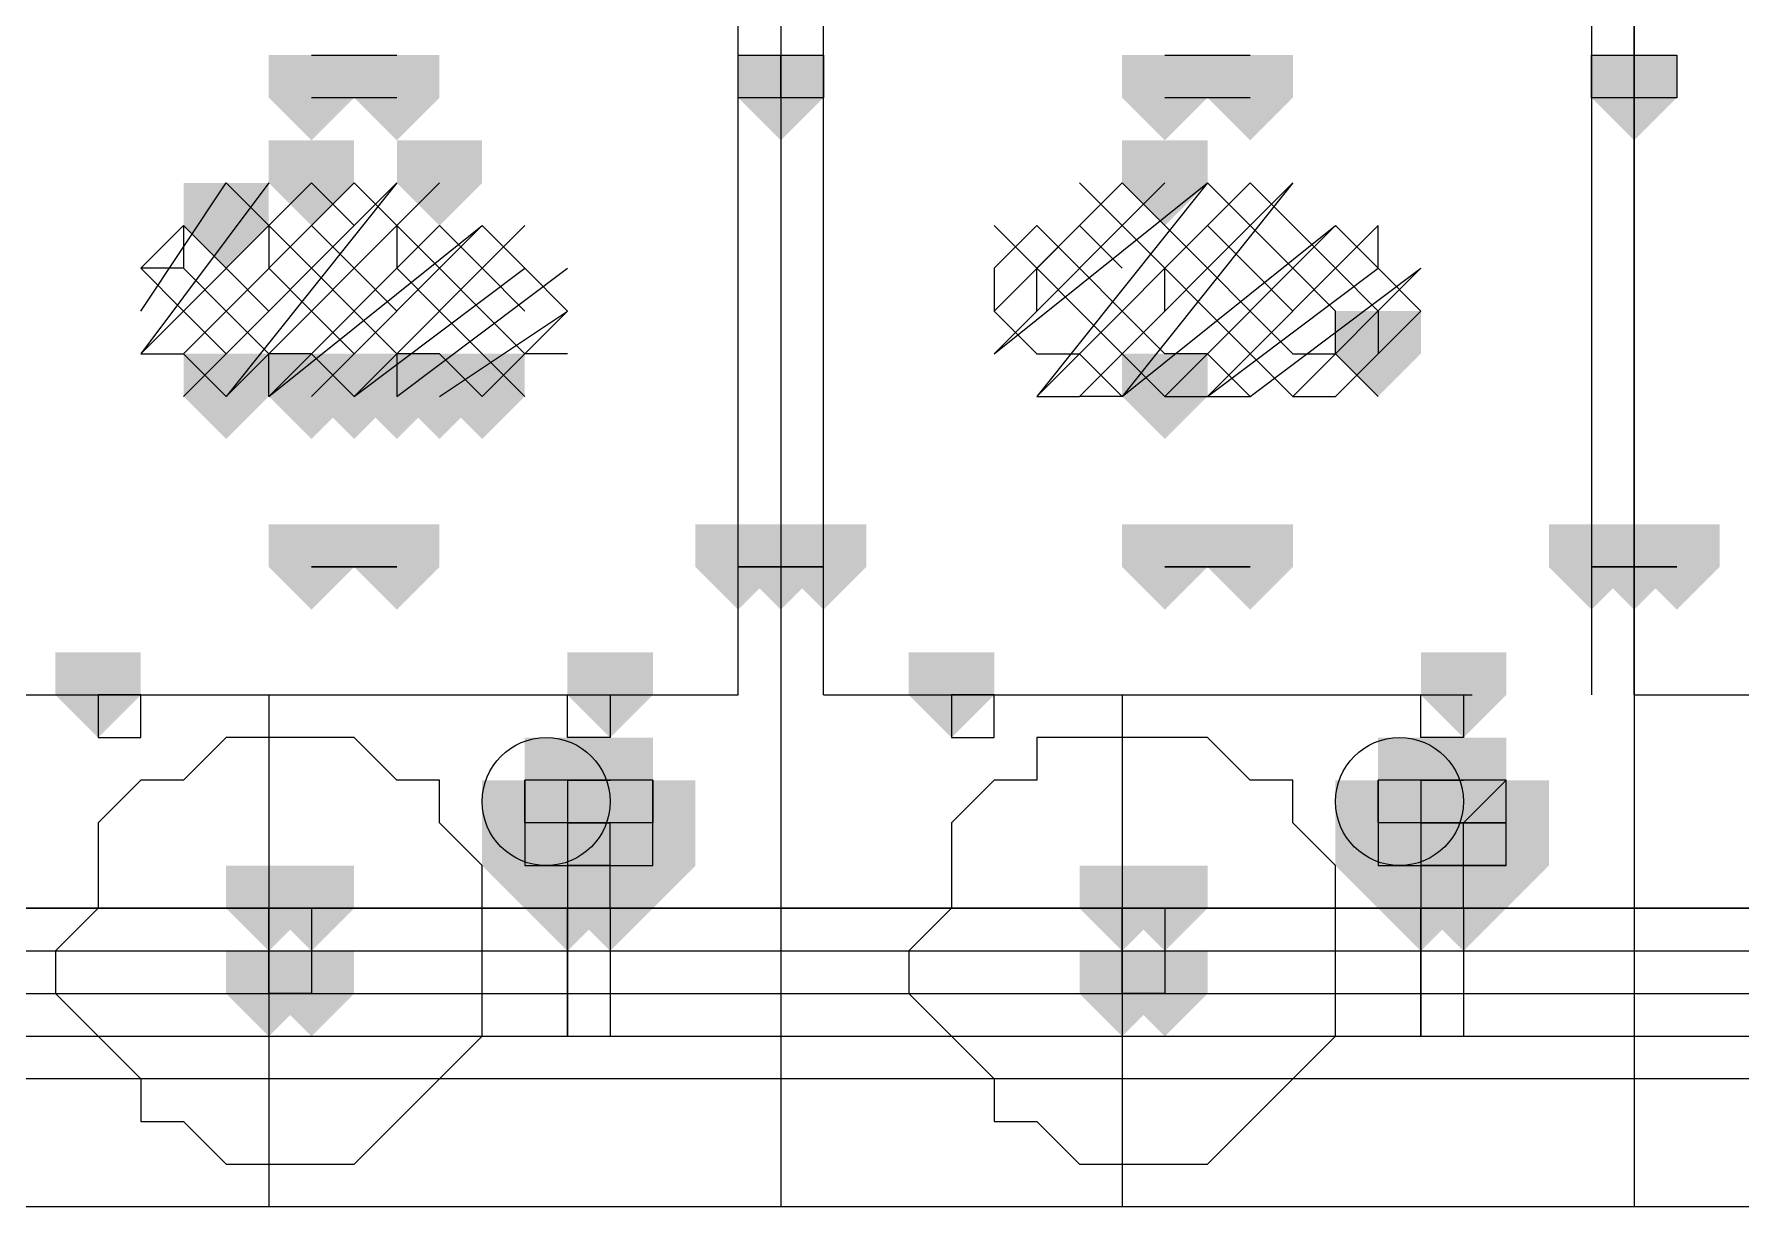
# Model space of a CAD drawing. Header units: millimetres. Extents: x 2315 to 4619, y 1334 to 1897.
# Drawn here: x 3946.064 to 3948.507, y 1525.449 to 1527.128 of the extents above; entities that cross this region are included whole.
import ezdxf

# ---------------------------------------------------------------- set-up
doc = ezdxf.new("R2010")
doc.units = ezdxf.units.MM
doc.linetypes.add('PDF_IMPORT', pattern=[1, 0.8, -0.2])
for name, color, linetype in [('PDF_3中心线层', 1, 'Continuous'), ('PDF_4虚线层', 2, 'Continuous'), ('PDF_5剖面线层', 2, 'Continuous'), ('PDF_剖面线层', 4, 'Continuous'), ('PDF_细实线层', 7, 'Continuous')]:
    doc.layers.add(name, color=color, linetype=linetype)

msp = doc.modelspace()

# ---------------------------------------------------------------- hatches: boundary and pattern name
at = {"layer": 'PDF_3中心线层', "transparency": 33554559}
for points in [[(3947.1328, 1527.0979), (3947.0717, 1527.0979), (3947.0717, 1527.0368), (3947.1328, 1526.9757), (3947.1939, 1527.0368), (3947.1939, 1527.0979)], [(3947.1328, 1527.0979), (3947.0717, 1527.0979), (3947.0717, 1527.0368), (3947.1328, 1526.9757), (3947.1939, 1527.0368), (3947.1939, 1527.0979)], [(3948.3544, 1527.0979), (3948.2933, 1527.0979), (3948.2933, 1527.0368), (3948.3544, 1526.9757), (3948.4155, 1527.0368), (3948.4155, 1527.0979)], [(3948.3544, 1527.0979), (3948.2933, 1527.0979), (3948.2933, 1527.0368), (3948.3544, 1526.9757), (3948.4155, 1527.0368), (3948.4155, 1527.0979)], [(3947.1328, 1526.426), (3947.0717, 1526.426), (3947.0717, 1526.3649), (3947.1328, 1526.3038), (3947.1939, 1526.3649), (3947.1939, 1526.426)], [(3947.1328, 1526.426), (3947.0717, 1526.426), (3947.0717, 1526.3649), (3947.1328, 1526.3038), (3947.1939, 1526.3649), (3947.1939, 1526.426)], [(3947.1328, 1526.426), (3947.0717, 1526.426), (3947.0717, 1526.3649), (3947.1328, 1526.3038), (3947.1939, 1526.3649), (3947.1939, 1526.426)], [(3947.1328, 1526.426), (3947.0717, 1526.426), (3947.0717, 1526.3649), (3947.1328, 1526.3038), (3947.1939, 1526.3649), (3947.1939, 1526.426)], [(3948.3544, 1526.426), (3948.2933, 1526.426), (3948.2933, 1526.3649), (3948.3544, 1526.3038), (3948.4155, 1526.3649), (3948.4155, 1526.426)], [(3948.3544, 1526.426), (3948.2933, 1526.426), (3948.2933, 1526.3649), (3948.3544, 1526.3038), (3948.4155, 1526.3649), (3948.4155, 1526.426)], [(3948.3544, 1526.426), (3948.2933, 1526.426), (3948.2933, 1526.3649), (3948.3544, 1526.3038), (3948.4155, 1526.3649), (3948.4155, 1526.426)], [(3948.3544, 1526.426), (3948.2933, 1526.426), (3948.2933, 1526.3649), (3948.3544, 1526.3038), (3948.4155, 1526.3649), (3948.4155, 1526.426)], [(3946.1555, 1526.2428), (3946.0944, 1526.2428), (3946.0944, 1526.1817), (3946.1555, 1526.1206), (3946.2166, 1526.1817), (3946.2166, 1526.2428)], [(3946.1555, 1526.2428), (3946.0944, 1526.2428), (3946.0944, 1526.1817), (3946.1555, 1526.1206), (3946.2166, 1526.1817), (3946.2166, 1526.2428)], [(3946.1555, 1526.2428), (3946.0944, 1526.2428), (3946.0944, 1526.1817), (3946.1555, 1526.1206), (3946.2166, 1526.1817), (3946.2166, 1526.2428)], [(3946.1555, 1526.2428), (3946.0944, 1526.2428), (3946.0944, 1526.1817), (3946.1555, 1526.1206), (3946.2166, 1526.1817), (3946.2166, 1526.2428)], [(3946.8885, 1526.2428), (3946.8274, 1526.2428), (3946.8274, 1526.1817), (3946.8885, 1526.1206), (3946.9496, 1526.1817), (3946.9496, 1526.2428)], [(3946.8885, 1526.2428), (3946.8274, 1526.2428), (3946.8274, 1526.1817), (3946.8885, 1526.1206), (3946.9496, 1526.1817), (3946.9496, 1526.2428)], [(3946.8885, 1526.2428), (3946.8274, 1526.2428), (3946.8274, 1526.1817), (3946.8885, 1526.1206), (3946.9496, 1526.1817), (3946.9496, 1526.2428)], [(3946.8885, 1526.2428), (3946.8274, 1526.2428), (3946.8274, 1526.1817), (3946.8885, 1526.1206), (3946.9496, 1526.1817), (3946.9496, 1526.2428)], [(3947.3771, 1526.2428), (3947.316, 1526.2428), (3947.316, 1526.1817), (3947.3771, 1526.1206), (3947.4382, 1526.1817), (3947.4382, 1526.2428)], [(3947.3771, 1526.2428), (3947.316, 1526.2428), (3947.316, 1526.1817), (3947.3771, 1526.1206), (3947.4382, 1526.1817), (3947.4382, 1526.2428)], [(3947.3771, 1526.2428), (3947.316, 1526.2428), (3947.316, 1526.1817), (3947.3771, 1526.1206), (3947.4382, 1526.1817), (3947.4382, 1526.2428)], [(3947.3771, 1526.2428), (3947.316, 1526.2428), (3947.316, 1526.1817), (3947.3771, 1526.1206), (3947.4382, 1526.1817), (3947.4382, 1526.2428)], [(3948.1101, 1526.2428), (3948.049, 1526.2428), (3948.049, 1526.1817), (3948.1101, 1526.1206), (3948.1712, 1526.1817), (3948.1712, 1526.2428)], [(3948.1101, 1526.2428), (3948.049, 1526.2428), (3948.049, 1526.1817), (3948.1101, 1526.1206), (3948.1712, 1526.1817), (3948.1712, 1526.2428)], [(3948.1101, 1526.2428), (3948.049, 1526.2428), (3948.049, 1526.1817), (3948.1101, 1526.1206), (3948.1712, 1526.1817), (3948.1712, 1526.2428)], [(3948.1101, 1526.2428), (3948.049, 1526.2428), (3948.049, 1526.1817), (3948.1101, 1526.1206), (3948.1712, 1526.1817), (3948.1712, 1526.2428)]]:
    msp.add_hatch(color=256, dxfattribs=at).paths.add_polyline_path(points)
at = {"layer": 'PDF_4虚线层', "transparency": 33554559}
for points in [[(3946.8274, 1526.0595), (3946.7663, 1526.0595), (3946.7663, 1525.9984), (3946.8274, 1525.9374), (3946.8885, 1525.9984), (3946.8885, 1526.0595)], [(3948.049, 1526.0595), (3947.9879, 1526.0595), (3947.9879, 1525.9984), (3948.049, 1525.9374), (3948.1101, 1525.9984), (3948.1101, 1526.0595)]]:
    msp.add_hatch(color=256, dxfattribs=at).paths.add_polyline_path(points)
at = {"layer": 'PDF_5剖面线层', "transparency": 33554559}
for points in [[(3946.4609, 1526.9757), (3946.3998, 1526.9757), (3946.3998, 1526.9147), (3946.4609, 1526.8536), (3946.522, 1526.9147), (3946.522, 1526.9757)], [(3946.6441, 1526.9757), (3946.5831, 1526.9757), (3946.5831, 1526.9147), (3946.6441, 1526.8536), (3946.7052, 1526.9147), (3946.7052, 1526.9757)], [(3947.6825, 1526.9757), (3947.6214, 1526.9757), (3947.6214, 1526.9147), (3947.6825, 1526.8536), (3947.7436, 1526.9147), (3947.7436, 1526.9757)], [(3946.3387, 1526.9147), (3946.2777, 1526.9147), (3946.2777, 1526.8536), (3946.3387, 1526.7925), (3946.3998, 1526.8536), (3946.3998, 1526.9147)], [(3947.9879, 1526.7314), (3947.9268, 1526.7314), (3947.9268, 1526.6703), (3947.9879, 1526.6092), (3948.049, 1526.6703), (3948.049, 1526.7314)], [(3946.3387, 1526.6703), (3946.2777, 1526.6703), (3946.2777, 1526.6092), (3946.3387, 1526.5482), (3946.3998, 1526.6092), (3946.3998, 1526.6703)], [(3946.4609, 1526.6703), (3946.3998, 1526.6703), (3946.3998, 1526.6092), (3946.4609, 1526.5482), (3946.522, 1526.6092), (3946.522, 1526.6703)], [(3946.522, 1526.6703), (3946.4609, 1526.6703), (3946.4609, 1526.6092), (3946.522, 1526.5482), (3946.5831, 1526.6092), (3946.5831, 1526.6703)], [(3946.5831, 1526.6703), (3946.522, 1526.6703), (3946.522, 1526.6092), (3946.5831, 1526.5482), (3946.6441, 1526.6092), (3946.6441, 1526.6703)], [(3946.6441, 1526.6703), (3946.5831, 1526.6703), (3946.5831, 1526.6092), (3946.6441, 1526.5482), (3946.7052, 1526.6092), (3946.7052, 1526.6703)], [(3946.7052, 1526.6703), (3946.6441, 1526.6703), (3946.6441, 1526.6092), (3946.7052, 1526.5482), (3946.7663, 1526.6092), (3946.7663, 1526.6703)], [(3947.6825, 1526.6703), (3947.6214, 1526.6703), (3947.6214, 1526.6092), (3947.6825, 1526.5482), (3947.7436, 1526.6092), (3947.7436, 1526.6703)]]:
    msp.add_hatch(color=256, dxfattribs=at).paths.add_polyline_path(points)
at = {"layer": 'PDF_细实线层', "transparency": 33554559}
for points in [[(3946.4609, 1527.0979), (3946.3998, 1527.0979), (3946.3998, 1527.0368), (3946.4609, 1526.9757), (3946.522, 1527.0368), (3946.522, 1527.0979)], [(3946.5831, 1527.0979), (3946.522, 1527.0979), (3946.522, 1527.0368), (3946.5831, 1526.9757), (3946.6441, 1527.0368), (3946.6441, 1527.0979)], [(3947.1328, 1527.0979), (3947.0717, 1527.0979), (3947.0717, 1527.0368), (3947.1328, 1526.9757), (3947.1939, 1527.0368), (3947.1939, 1527.0979)], [(3947.6825, 1527.0979), (3947.6214, 1527.0979), (3947.6214, 1527.0368), (3947.6825, 1526.9757), (3947.7436, 1527.0368), (3947.7436, 1527.0979)], [(3947.8047, 1527.0979), (3947.7436, 1527.0979), (3947.7436, 1527.0368), (3947.8047, 1526.9757), (3947.8658, 1527.0368), (3947.8658, 1527.0979)], [(3948.3544, 1527.0979), (3948.2933, 1527.0979), (3948.2933, 1527.0368), (3948.3544, 1526.9757), (3948.4155, 1527.0368), (3948.4155, 1527.0979)], [(3946.4609, 1526.426), (3946.3998, 1526.426), (3946.3998, 1526.3649), (3946.4609, 1526.3038), (3946.522, 1526.3649), (3946.522, 1526.426)], [(3946.5831, 1526.426), (3946.522, 1526.426), (3946.522, 1526.3649), (3946.5831, 1526.3038), (3946.6441, 1526.3649), (3946.6441, 1526.426)], [(3947.0717, 1526.426), (3947.0106, 1526.426), (3947.0106, 1526.3649), (3947.0717, 1526.3038), (3947.1328, 1526.3649), (3947.1328, 1526.426)], [(3947.0717, 1526.426), (3947.0106, 1526.426), (3947.0106, 1526.3649), (3947.0717, 1526.3038), (3947.1328, 1526.3649), (3947.1328, 1526.426)], [(3947.1328, 1526.426), (3947.0717, 1526.426), (3947.0717, 1526.3649), (3947.1328, 1526.3038), (3947.1939, 1526.3649), (3947.1939, 1526.426)], [(3947.1939, 1526.426), (3947.1328, 1526.426), (3947.1328, 1526.3649), (3947.1939, 1526.3038), (3947.255, 1526.3649), (3947.255, 1526.426)], [(3947.1939, 1526.426), (3947.1328, 1526.426), (3947.1328, 1526.3649), (3947.1939, 1526.3038), (3947.255, 1526.3649), (3947.255, 1526.426)], [(3947.6825, 1526.426), (3947.6214, 1526.426), (3947.6214, 1526.3649), (3947.6825, 1526.3038), (3947.7436, 1526.3649), (3947.7436, 1526.426)], [(3947.8047, 1526.426), (3947.7436, 1526.426), (3947.7436, 1526.3649), (3947.8047, 1526.3038), (3947.8658, 1526.3649), (3947.8658, 1526.426)], [(3948.2933, 1526.426), (3948.2323, 1526.426), (3948.2323, 1526.3649), (3948.2933, 1526.3038), (3948.3544, 1526.3649), (3948.3544, 1526.426)], [(3948.2933, 1526.426), (3948.2323, 1526.426), (3948.2323, 1526.3649), (3948.2933, 1526.3038), (3948.3544, 1526.3649), (3948.3544, 1526.426)], [(3948.3544, 1526.426), (3948.2933, 1526.426), (3948.2933, 1526.3649), (3948.3544, 1526.3038), (3948.4155, 1526.3649), (3948.4155, 1526.426)], [(3948.4155, 1526.426), (3948.3544, 1526.426), (3948.3544, 1526.3649), (3948.4155, 1526.3038), (3948.4766, 1526.3649), (3948.4766, 1526.426)], [(3948.4155, 1526.426), (3948.3544, 1526.426), (3948.3544, 1526.3649), (3948.4155, 1526.3038), (3948.4766, 1526.3649), (3948.4766, 1526.426)], [(3946.1555, 1526.2428), (3946.0944, 1526.2428), (3946.0944, 1526.1817), (3946.1555, 1526.1206), (3946.2166, 1526.1817), (3946.2166, 1526.2428)], [(3946.8885, 1526.2428), (3946.8274, 1526.2428), (3946.8274, 1526.1817), (3946.8885, 1526.1206), (3946.9496, 1526.1817), (3946.9496, 1526.2428)], [(3947.3771, 1526.2428), (3947.316, 1526.2428), (3947.316, 1526.1817), (3947.3771, 1526.1206), (3947.4382, 1526.1817), (3947.4382, 1526.2428)], [(3948.1101, 1526.2428), (3948.049, 1526.2428), (3948.049, 1526.1817), (3948.1101, 1526.1206), (3948.1712, 1526.1817), (3948.1712, 1526.2428)], [(3946.8274, 1526.1206), (3946.7663, 1526.1206), (3946.7663, 1526.0595), (3946.8274, 1525.9984), (3946.8885, 1526.0595), (3946.8885, 1526.1206)], [(3946.8274, 1526.1206), (3946.7663, 1526.1206), (3946.7663, 1526.0595), (3946.8274, 1525.9984), (3946.8885, 1526.0595), (3946.8885, 1526.1206)], [(3946.8274, 1526.1206), (3946.7663, 1526.1206), (3946.7663, 1526.0595), (3946.8274, 1525.9984), (3946.8885, 1526.0595), (3946.8885, 1526.1206)], [(3946.8274, 1526.1206), (3946.7663, 1526.1206), (3946.7663, 1526.0595), (3946.8274, 1525.9984), (3946.8885, 1526.0595), (3946.8885, 1526.1206)], [(3946.8885, 1526.1206), (3946.8274, 1526.1206), (3946.8274, 1526.0595), (3946.8885, 1525.9984), (3946.9496, 1526.0595), (3946.9496, 1526.1206)], [(3948.049, 1526.1206), (3947.9879, 1526.1206), (3947.9879, 1526.0595), (3948.049, 1525.9984), (3948.1101, 1526.0595), (3948.1101, 1526.1206)], [(3948.049, 1526.1206), (3947.9879, 1526.1206), (3947.9879, 1526.0595), (3948.049, 1525.9984), (3948.1101, 1526.0595), (3948.1101, 1526.1206)], [(3948.049, 1526.1206), (3947.9879, 1526.1206), (3947.9879, 1526.0595), (3948.049, 1525.9984), (3948.1101, 1526.0595), (3948.1101, 1526.1206)], [(3948.049, 1526.1206), (3947.9879, 1526.1206), (3947.9879, 1526.0595), (3948.049, 1525.9984), (3948.1101, 1526.0595), (3948.1101, 1526.1206)], [(3948.1101, 1526.1206), (3948.049, 1526.1206), (3948.049, 1526.0595), (3948.1101, 1525.9984), (3948.1712, 1526.0595), (3948.1712, 1526.1206)], [(3946.7663, 1526.0595), (3946.7052, 1526.0595), (3946.7052, 1525.9984), (3946.7663, 1525.9374), (3946.8274, 1525.9984), (3946.8274, 1526.0595)], [(3946.7663, 1526.0595), (3946.7052, 1526.0595), (3946.7052, 1525.9984), (3946.7663, 1525.9374), (3946.8274, 1525.9984), (3946.8274, 1526.0595)], [(3946.7663, 1526.0595), (3946.7052, 1526.0595), (3946.7052, 1525.9984), (3946.7663, 1525.9374), (3946.8274, 1525.9984), (3946.8274, 1526.0595)], [(3946.7663, 1526.0595), (3946.7052, 1526.0595), (3946.7052, 1525.9984), (3946.7663, 1525.9374), (3946.8274, 1525.9984), (3946.8274, 1526.0595)], [(3946.7663, 1526.0595), (3946.7052, 1526.0595), (3946.7052, 1525.9984), (3946.7663, 1525.9374), (3946.8274, 1525.9984), (3946.8274, 1526.0595)], [(3946.8274, 1526.0595), (3946.7663, 1526.0595), (3946.7663, 1525.9984), (3946.8274, 1525.9374), (3946.8885, 1525.9984), (3946.8885, 1526.0595)], [(3946.8274, 1526.0595), (3946.7663, 1526.0595), (3946.7663, 1525.9984), (3946.8274, 1525.9374), (3946.8885, 1525.9984), (3946.8885, 1526.0595)], [(3946.8274, 1526.0595), (3946.7663, 1526.0595), (3946.7663, 1525.9984), (3946.8274, 1525.9374), (3946.8885, 1525.9984), (3946.8885, 1526.0595)], [(3946.8274, 1526.0595), (3946.7663, 1526.0595), (3946.7663, 1525.9984), (3946.8274, 1525.9374), (3946.8885, 1525.9984), (3946.8885, 1526.0595)], [(3946.8885, 1526.0595), (3946.8274, 1526.0595), (3946.8274, 1525.9984), (3946.8885, 1525.9374), (3946.9496, 1525.9984), (3946.9496, 1526.0595)], [(3946.9496, 1526.0595), (3946.8885, 1526.0595), (3946.8885, 1525.9984), (3946.9496, 1525.9374), (3947.0106, 1525.9984), (3947.0106, 1526.0595)], [(3946.9496, 1526.0595), (3946.8885, 1526.0595), (3946.8885, 1525.9984), (3946.9496, 1525.9374), (3947.0106, 1525.9984), (3947.0106, 1526.0595)], [(3946.9496, 1526.0595), (3946.8885, 1526.0595), (3946.8885, 1525.9984), (3946.9496, 1525.9374), (3947.0106, 1525.9984), (3947.0106, 1526.0595)], [(3946.9496, 1526.0595), (3946.8885, 1526.0595), (3946.8885, 1525.9984), (3946.9496, 1525.9374), (3947.0106, 1525.9984), (3947.0106, 1526.0595)], [(3946.9496, 1526.0595), (3946.8885, 1526.0595), (3946.8885, 1525.9984), (3946.9496, 1525.9374), (3947.0106, 1525.9984), (3947.0106, 1526.0595)], [(3947.9879, 1526.0595), (3947.9268, 1526.0595), (3947.9268, 1525.9984), (3947.9879, 1525.9374), (3948.049, 1525.9984), (3948.049, 1526.0595)], [(3947.9879, 1526.0595), (3947.9268, 1526.0595), (3947.9268, 1525.9984), (3947.9879, 1525.9374), (3948.049, 1525.9984), (3948.049, 1526.0595)], [(3947.9879, 1526.0595), (3947.9268, 1526.0595), (3947.9268, 1525.9984), (3947.9879, 1525.9374), (3948.049, 1525.9984), (3948.049, 1526.0595)], [(3947.9879, 1526.0595), (3947.9268, 1526.0595), (3947.9268, 1525.9984), (3947.9879, 1525.9374), (3948.049, 1525.9984), (3948.049, 1526.0595)], [(3947.9879, 1526.0595), (3947.9268, 1526.0595), (3947.9268, 1525.9984), (3947.9879, 1525.9374), (3948.049, 1525.9984), (3948.049, 1526.0595)], [(3948.049, 1526.0595), (3947.9879, 1526.0595), (3947.9879, 1525.9984), (3948.049, 1525.9374), (3948.1101, 1525.9984), (3948.1101, 1526.0595)], [(3948.049, 1526.0595), (3947.9879, 1526.0595), (3947.9879, 1525.9984), (3948.049, 1525.9374), (3948.1101, 1525.9984), (3948.1101, 1526.0595)], [(3948.049, 1526.0595), (3947.9879, 1526.0595), (3947.9879, 1525.9984), (3948.049, 1525.9374), (3948.1101, 1525.9984), (3948.1101, 1526.0595)], [(3948.049, 1526.0595), (3947.9879, 1526.0595), (3947.9879, 1525.9984), (3948.049, 1525.9374), (3948.1101, 1525.9984), (3948.1101, 1526.0595)], [(3948.1101, 1526.0595), (3948.049, 1526.0595), (3948.049, 1525.9984), (3948.1101, 1525.9374), (3948.1712, 1525.9984), (3948.1712, 1526.0595)], [(3948.1101, 1526.0595), (3948.049, 1526.0595), (3948.049, 1525.9984), (3948.1101, 1525.9374), (3948.1712, 1525.9984), (3948.1712, 1526.0595)], [(3948.1712, 1526.0595), (3948.1101, 1526.0595), (3948.1101, 1525.9984), (3948.1712, 1525.9374), (3948.2323, 1525.9984), (3948.2323, 1526.0595)], [(3948.1712, 1526.0595), (3948.1101, 1526.0595), (3948.1101, 1525.9984), (3948.1712, 1525.9374), (3948.2323, 1525.9984), (3948.2323, 1526.0595)], [(3948.1712, 1526.0595), (3948.1101, 1526.0595), (3948.1101, 1525.9984), (3948.1712, 1525.9374), (3948.2323, 1525.9984), (3948.2323, 1526.0595)], [(3946.7663, 1525.9984), (3946.7052, 1525.9984), (3946.7052, 1525.9374), (3946.7663, 1525.8763), (3946.8274, 1525.9374), (3946.8274, 1525.9984)], [(3946.7663, 1525.9984), (3946.7052, 1525.9984), (3946.7052, 1525.9374), (3946.7663, 1525.8763), (3946.8274, 1525.9374), (3946.8274, 1525.9984)], [(3946.7663, 1525.9984), (3946.7052, 1525.9984), (3946.7052, 1525.9374), (3946.7663, 1525.8763), (3946.8274, 1525.9374), (3946.8274, 1525.9984)], [(3946.7663, 1525.9984), (3946.7052, 1525.9984), (3946.7052, 1525.9374), (3946.7663, 1525.8763), (3946.8274, 1525.9374), (3946.8274, 1525.9984)], [(3946.7663, 1525.9984), (3946.7052, 1525.9984), (3946.7052, 1525.9374), (3946.7663, 1525.8763), (3946.8274, 1525.9374), (3946.8274, 1525.9984)], [(3946.7663, 1525.9984), (3946.7052, 1525.9984), (3946.7052, 1525.9374), (3946.7663, 1525.8763), (3946.8274, 1525.9374), (3946.8274, 1525.9984)], [(3946.7663, 1525.9984), (3946.7052, 1525.9984), (3946.7052, 1525.9374), (3946.7663, 1525.8763), (3946.8274, 1525.9374), (3946.8274, 1525.9984)], [(3946.8274, 1525.9984), (3946.7663, 1525.9984), (3946.7663, 1525.9374), (3946.8274, 1525.8763), (3946.8885, 1525.9374), (3946.8885, 1525.9984)], [(3946.8274, 1525.9984), (3946.7663, 1525.9984), (3946.7663, 1525.9374), (3946.8274, 1525.8763), (3946.8885, 1525.9374), (3946.8885, 1525.9984)], [(3946.8274, 1525.9984), (3946.7663, 1525.9984), (3946.7663, 1525.9374), (3946.8274, 1525.8763), (3946.8885, 1525.9374), (3946.8885, 1525.9984)], [(3946.8885, 1525.9984), (3946.8274, 1525.9984), (3946.8274, 1525.9374), (3946.8885, 1525.8763), (3946.9496, 1525.9374), (3946.9496, 1525.9984)], [(3946.9496, 1525.9984), (3946.8885, 1525.9984), (3946.8885, 1525.9374), (3946.9496, 1525.8763), (3947.0106, 1525.9374), (3947.0106, 1525.9984)], [(3946.9496, 1525.9984), (3946.8885, 1525.9984), (3946.8885, 1525.9374), (3946.9496, 1525.8763), (3947.0106, 1525.9374), (3947.0106, 1525.9984)], [(3946.9496, 1525.9984), (3946.8885, 1525.9984), (3946.8885, 1525.9374), (3946.9496, 1525.8763), (3947.0106, 1525.9374), (3947.0106, 1525.9984)], [(3946.9496, 1525.9984), (3946.8885, 1525.9984), (3946.8885, 1525.9374), (3946.9496, 1525.8763), (3947.0106, 1525.9374), (3947.0106, 1525.9984)], [(3946.9496, 1525.9984), (3946.8885, 1525.9984), (3946.8885, 1525.9374), (3946.9496, 1525.8763), (3947.0106, 1525.9374), (3947.0106, 1525.9984)], [(3946.9496, 1525.9984), (3946.8885, 1525.9984), (3946.8885, 1525.9374), (3946.9496, 1525.8763), (3947.0106, 1525.9374), (3947.0106, 1525.9984)], [(3946.9496, 1525.9984), (3946.8885, 1525.9984), (3946.8885, 1525.9374), (3946.9496, 1525.8763), (3947.0106, 1525.9374), (3947.0106, 1525.9984)], [(3947.9879, 1525.9984), (3947.9268, 1525.9984), (3947.9268, 1525.9374), (3947.9879, 1525.8763), (3948.049, 1525.9374), (3948.049, 1525.9984)], [(3947.9879, 1525.9984), (3947.9268, 1525.9984), (3947.9268, 1525.9374), (3947.9879, 1525.8763), (3948.049, 1525.9374), (3948.049, 1525.9984)], [(3947.9879, 1525.9984), (3947.9268, 1525.9984), (3947.9268, 1525.9374), (3947.9879, 1525.8763), (3948.049, 1525.9374), (3948.049, 1525.9984)], [(3947.9879, 1525.9984), (3947.9268, 1525.9984), (3947.9268, 1525.9374), (3947.9879, 1525.8763), (3948.049, 1525.9374), (3948.049, 1525.9984)], [(3947.9879, 1525.9984), (3947.9268, 1525.9984), (3947.9268, 1525.9374), (3947.9879, 1525.8763), (3948.049, 1525.9374), (3948.049, 1525.9984)], [(3947.9879, 1525.9984), (3947.9268, 1525.9984), (3947.9268, 1525.9374), (3947.9879, 1525.8763), (3948.049, 1525.9374), (3948.049, 1525.9984)], [(3947.9879, 1525.9984), (3947.9268, 1525.9984), (3947.9268, 1525.9374), (3947.9879, 1525.8763), (3948.049, 1525.9374), (3948.049, 1525.9984)], [(3948.049, 1525.9984), (3947.9879, 1525.9984), (3947.9879, 1525.9374), (3948.049, 1525.8763), (3948.1101, 1525.9374), (3948.1101, 1525.9984)], [(3948.049, 1525.9984), (3947.9879, 1525.9984), (3947.9879, 1525.9374), (3948.049, 1525.8763), (3948.1101, 1525.9374), (3948.1101, 1525.9984)], [(3948.049, 1525.9984), (3947.9879, 1525.9984), (3947.9879, 1525.9374), (3948.049, 1525.8763), (3948.1101, 1525.9374), (3948.1101, 1525.9984)], [(3948.1101, 1525.9984), (3948.049, 1525.9984), (3948.049, 1525.9374), (3948.1101, 1525.8763), (3948.1712, 1525.9374), (3948.1712, 1525.9984)], [(3948.1101, 1525.9984), (3948.049, 1525.9984), (3948.049, 1525.9374), (3948.1101, 1525.8763), (3948.1712, 1525.9374), (3948.1712, 1525.9984)], [(3948.1712, 1525.9984), (3948.1101, 1525.9984), (3948.1101, 1525.9374), (3948.1712, 1525.8763), (3948.2323, 1525.9374), (3948.2323, 1525.9984)], [(3948.1712, 1525.9984), (3948.1101, 1525.9984), (3948.1101, 1525.9374), (3948.1712, 1525.8763), (3948.2323, 1525.9374), (3948.2323, 1525.9984)], [(3948.1712, 1525.9984), (3948.1101, 1525.9984), (3948.1101, 1525.9374), (3948.1712, 1525.8763), (3948.2323, 1525.9374), (3948.2323, 1525.9984)], [(3948.1712, 1525.9984), (3948.1101, 1525.9984), (3948.1101, 1525.9374), (3948.1712, 1525.8763), (3948.2323, 1525.9374), (3948.2323, 1525.9984)], [(3946.3998, 1525.9374), (3946.3387, 1525.9374), (3946.3387, 1525.8763), (3946.3998, 1525.8152), (3946.4609, 1525.8763), (3946.4609, 1525.9374)], [(3946.4609, 1525.9374), (3946.3998, 1525.9374), (3946.3998, 1525.8763), (3946.4609, 1525.8152), (3946.522, 1525.8763), (3946.522, 1525.9374)], [(3946.8274, 1525.9374), (3946.7663, 1525.9374), (3946.7663, 1525.8763), (3946.8274, 1525.8152), (3946.8885, 1525.8763), (3946.8885, 1525.9374)], [(3946.8274, 1525.9374), (3946.7663, 1525.9374), (3946.7663, 1525.8763), (3946.8274, 1525.8152), (3946.8885, 1525.8763), (3946.8885, 1525.9374)], [(3946.8274, 1525.9374), (3946.7663, 1525.9374), (3946.7663, 1525.8763), (3946.8274, 1525.8152), (3946.8885, 1525.8763), (3946.8885, 1525.9374)], [(3946.8885, 1525.9374), (3946.8274, 1525.9374), (3946.8274, 1525.8763), (3946.8885, 1525.8152), (3946.9496, 1525.8763), (3946.9496, 1525.9374)], [(3947.6214, 1525.9374), (3947.5604, 1525.9374), (3947.5604, 1525.8763), (3947.6214, 1525.8152), (3947.6825, 1525.8763), (3947.6825, 1525.9374)], [(3947.6825, 1525.9374), (3947.6214, 1525.9374), (3947.6214, 1525.8763), (3947.6825, 1525.8152), (3947.7436, 1525.8763), (3947.7436, 1525.9374)], [(3948.049, 1525.9374), (3947.9879, 1525.9374), (3947.9879, 1525.8763), (3948.049, 1525.8152), (3948.1101, 1525.8763), (3948.1101, 1525.9374)], [(3948.049, 1525.9374), (3947.9879, 1525.9374), (3947.9879, 1525.8763), (3948.049, 1525.8152), (3948.1101, 1525.8763), (3948.1101, 1525.9374)], [(3948.049, 1525.9374), (3947.9879, 1525.9374), (3947.9879, 1525.8763), (3948.049, 1525.8152), (3948.1101, 1525.8763), (3948.1101, 1525.9374)], [(3948.1101, 1525.9374), (3948.049, 1525.9374), (3948.049, 1525.8763), (3948.1101, 1525.8152), (3948.1712, 1525.8763), (3948.1712, 1525.9374)], [(3946.3998, 1525.8152), (3946.3387, 1525.8152), (3946.3387, 1525.7541), (3946.3998, 1525.693), (3946.4609, 1525.7541), (3946.4609, 1525.8152)], [(3946.4609, 1525.8152), (3946.3998, 1525.8152), (3946.3998, 1525.7541), (3946.4609, 1525.693), (3946.522, 1525.7541), (3946.522, 1525.8152)], [(3947.6214, 1525.8152), (3947.5604, 1525.8152), (3947.5604, 1525.7541), (3947.6214, 1525.693), (3947.6825, 1525.7541), (3947.6825, 1525.8152)], [(3947.6825, 1525.8152), (3947.6214, 1525.8152), (3947.6214, 1525.7541), (3947.6825, 1525.693), (3947.7436, 1525.7541), (3947.7436, 1525.8152)]]:
    msp.add_hatch(color=256, dxfattribs=at).paths.add_polyline_path(points)

# ---------------------------------------------------------------- linework, layer by layer
at = {"layer": 'PDF_3中心线层', "lineweight": 18}
for points in [[(3947.1328, 1527.0979), (3947.1328, 1527.0368)], [(3948.3544, 1527.0979), (3948.3544, 1527.0368)], [(3946.8274, 1526.0595), (3946.7663, 1526.0595), (3946.7663, 1525.9984), (3946.7663, 1525.9374), (3946.8274, 1525.9374), (3946.8274, 1525.8763), (3946.8885, 1525.8763), (3946.8885, 1525.9374), (3946.9496, 1525.9374), (3946.9496, 1525.9984), (3946.9496, 1526.0595), (3946.8885, 1526.0595)], [(3948.049, 1526.0595), (3947.9879, 1526.0595), (3947.9879, 1525.9984), (3947.9879, 1525.9374), (3948.049, 1525.9374), (3948.049, 1525.8763), (3948.1101, 1525.8763), (3948.1101, 1525.9374), (3948.1712, 1525.9374), (3948.1712, 1525.9984), (3948.1712, 1526.0595), (3948.1101, 1526.0595)], [(3946.3998, 1525.8763), (3946.4609, 1525.8763), (3946.4609, 1525.7541), (3946.3998, 1525.7541)], [(3947.6214, 1525.8763), (3947.6825, 1525.8763), (3947.6825, 1525.7541), (3947.6214, 1525.7541)]]:
    msp.add_lwpolyline(points, close=True, dxfattribs=at)
for points in [[(3946.3998, 1526.1817), (3946.3998, 1525.4487)], [(3947.6214, 1526.1817), (3947.6214, 1525.4487)], [(3946.8274, 1526.0595), (3946.8274, 1525.693)], [(3948.049, 1526.0595), (3948.049, 1525.693)], [(3946.9496, 1525.9984), (3946.7663, 1525.9984)], [(3948.1712, 1525.9984), (3947.9879, 1525.9984)], [(3946.8885, 1525.9374), (3946.8274, 1525.9374)], [(3948.1101, 1525.9374), (3948.049, 1525.9374)], [(3942.9182, 1525.693), (3950.9809, 1525.693), (3951.042, 1525.693), (3951.1031, 1525.693), (3951.1031, 1525.7541), (3951.1031, 1525.8152)], [(3946.0944, 1525.8152), (3946.7663, 1525.8152)], [(3947.316, 1525.8152), (3947.9879, 1525.8152)]]:
    msp.add_lwpolyline(points, dxfattribs=at)
at = {"layer": 'PDF_4虚线层', "lineweight": 18}
for points in [[(3947.1328, 1528.4417), (3947.1328, 1525.4487)], [(3948.3544, 1528.4417), (3948.3544, 1525.4487)], [(3942.1852, 1525.8763), (3950.8587, 1525.8763)], [(3942.1852, 1525.8152), (3950.8587, 1525.8152)]]:
    msp.add_lwpolyline(points, dxfattribs=at)
for points in [[(3946.3998, 1526.1206), (3946.3387, 1526.1206), (3946.2777, 1526.0595), (3946.2166, 1526.0595), (3946.1555, 1525.9984), (3946.1555, 1525.9374), (3946.1555, 1525.8763), (3946.0944, 1525.8152), (3946.0944, 1525.7541), (3946.1555, 1525.693), (3946.2166, 1525.6319), (3946.2166, 1525.5709), (3946.2777, 1525.5709), (3946.3387, 1525.5098), (3946.3998, 1525.5098), (3946.4609, 1525.5098), (3946.522, 1525.5098), (3946.5831, 1525.5709), (3946.6441, 1525.6319), (3946.7052, 1525.693), (3946.7052, 1525.7541), (3946.7052, 1525.8152), (3946.7052, 1525.8763), (3946.7052, 1525.9374), (3946.6441, 1525.9984), (3946.6441, 1526.0595), (3946.5831, 1526.0595), (3946.522, 1526.1206), (3946.4609, 1526.1206)], [(3947.6214, 1526.1206), (3947.5604, 1526.1206), (3947.4993, 1526.1206), (3947.4993, 1526.0595), (3947.4382, 1526.0595), (3947.3771, 1525.9984), (3947.3771, 1525.9374), (3947.3771, 1525.8763), (3947.316, 1525.8152), (3947.316, 1525.7541), (3947.3771, 1525.693), (3947.4382, 1525.6319), (3947.4382, 1525.5709), (3947.4993, 1525.5709), (3947.5604, 1525.5098), (3947.6214, 1525.5098), (3947.6825, 1525.5098), (3947.7436, 1525.5098), (3947.8047, 1525.5709), (3947.8658, 1525.6319), (3947.9268, 1525.693), (3947.9268, 1525.7541), (3947.9268, 1525.8152), (3947.9268, 1525.8763), (3947.9268, 1525.9374), (3947.8658, 1525.9984), (3947.8658, 1526.0595), (3947.8047, 1526.0595), (3947.7436, 1526.1206), (3947.6825, 1526.1206)]]:
    msp.add_lwpolyline(points, close=True, dxfattribs=at)
at = {"layer": 'PDF_5剖面线层', "lineweight": 13}
for points in [[(3946.2166, 1526.7314), (3946.3387, 1526.9147), (3946.3998, 1526.8536), (3946.3998, 1526.7925), (3946.4609, 1526.7314), (3946.522, 1526.6703)], [(3946.3998, 1526.9147), (3946.2166, 1526.6703), (3946.4609, 1526.9147), (3946.522, 1526.8536)], [(3946.2777, 1526.6703), (3946.522, 1526.9147), (3946.5831, 1526.8536), (3946.5831, 1526.7925), (3946.6441, 1526.7314), (3946.7052, 1526.6703), (3946.7663, 1526.6092)], [(3946.2777, 1526.6092), (3946.5831, 1526.9147), (3946.3387, 1526.6092), (3946.6441, 1526.9147)], [(3947.6214, 1526.7925), (3947.5604, 1526.8536), (3947.4382, 1526.7314), (3947.6214, 1526.9147), (3947.6825, 1526.8536), (3947.7436, 1526.7925), (3947.8047, 1526.7314), (3947.8658, 1526.6703), (3947.9268, 1526.6703), (3947.9879, 1526.6092)], [(3947.6825, 1526.9147), (3947.4382, 1526.6703), (3947.7436, 1526.9147), (3947.4993, 1526.6092), (3947.8047, 1526.9147), (3947.8658, 1526.8536), (3947.9268, 1526.7925), (3947.9879, 1526.7314), (3947.9879, 1526.6703)], [(3947.4993, 1526.6092), (3947.5604, 1526.6092), (3947.8658, 1526.9147), (3947.6214, 1526.6092), (3947.9268, 1526.8536), (3947.6825, 1526.6092), (3947.6214, 1526.6703), (3947.5604, 1526.7314), (3947.4993, 1526.7925)], [(3947.6825, 1526.7314), (3947.6825, 1526.7925), (3947.6214, 1526.8536), (3947.5604, 1526.9147)], [(3947.9268, 1526.6703), (3947.9268, 1526.7314), (3947.8658, 1526.7925), (3947.8047, 1526.8536), (3947.7436, 1526.9147)], [(3946.3387, 1526.6703), (3946.2777, 1526.7314), (3946.2166, 1526.7925), (3946.2777, 1526.8536), (3946.2777, 1526.7925)], [(3946.3998, 1526.7314), (3946.3387, 1526.7925), (3946.2777, 1526.8536)], [(3946.7663, 1526.7314), (3946.7052, 1526.7925), (3946.6441, 1526.8536), (3946.3998, 1526.6092), (3946.7052, 1526.8536), (3946.4609, 1526.6092)], [(3946.3998, 1526.8536), (3946.4609, 1526.7925), (3946.522, 1526.7314), (3946.5831, 1526.6703), (3946.5831, 1526.6092), (3946.8274, 1526.7925)], [(3946.5831, 1526.7314), (3946.522, 1526.7925), (3946.4609, 1526.8536)], [(3946.7663, 1526.8536), (3946.522, 1526.6092), (3946.7663, 1526.7925), (3946.8274, 1526.7314)], [(3946.8274, 1526.6703), (3946.7663, 1526.6703), (3946.7052, 1526.7314), (3946.6441, 1526.7925), (3946.5831, 1526.8536)], [(3946.7663, 1526.7925), (3946.7052, 1526.8536)], [(3947.4993, 1526.7314), (3947.4993, 1526.7925), (3947.4382, 1526.8536)], [(3947.8047, 1526.6092), (3947.7436, 1526.6703), (3947.6825, 1526.6703), (3947.6214, 1526.7314), (3947.5604, 1526.7925), (3947.4993, 1526.8536), (3947.4382, 1526.7925), (3947.4382, 1526.7314), (3947.4993, 1526.6703), (3947.5604, 1526.6703), (3947.6214, 1526.6092), (3947.5604, 1526.6092)], [(3947.8658, 1526.7314), (3947.8047, 1526.7925), (3947.7436, 1526.8536)], [(3947.8658, 1526.6092), (3947.9268, 1526.6092), (3948.049, 1526.7314), (3947.9879, 1526.7925), (3947.9268, 1526.8536)], [(3946.3998, 1526.6092), (3946.3998, 1526.6703), (3946.3387, 1526.7314), (3946.2777, 1526.7925), (3946.2166, 1526.7925)], [(3947.6825, 1526.6092), (3947.7436, 1526.6092), (3947.8047, 1526.6092), (3948.049, 1526.7925), (3947.8658, 1526.6092), (3947.8047, 1526.6703), (3947.7436, 1526.7314), (3947.6825, 1526.7925)], [(3946.6441, 1526.6092), (3946.8274, 1526.7314), (3946.7052, 1526.6092), (3946.6441, 1526.6703), (3946.5831, 1526.6703)], [(3946.2166, 1526.6703), (3946.2777, 1526.6703), (3946.3387, 1526.6092)], [(3946.522, 1526.6092), (3946.4609, 1526.6703), (3946.3998, 1526.6703)]]:
    msp.add_lwpolyline(points, dxfattribs=at)
msp.add_lwpolyline([(3947.9879, 1526.8536), (3947.7436, 1526.6092), (3947.9879, 1526.7925)], close=True, dxfattribs=at)
at = {"layer": 'PDF_剖面线层', "lineweight": 0}
for points in [[(3946.8274, 1526.0595), (3946.8274, 1526.0595)], [(3948.049, 1526.0595), (3948.049, 1526.0595)], [(3946.7663, 1525.9984), (3946.7663, 1525.9984)], [(3946.9496, 1525.9984), (3946.9496, 1525.9984)], [(3947.9879, 1525.9984), (3947.9879, 1525.9984)], [(3948.1712, 1525.9984), (3948.1712, 1525.9984)], [(3946.7663, 1525.9374), (3946.7663, 1525.9374)], [(3946.9496, 1525.9374), (3946.9496, 1525.9374)], [(3947.9879, 1525.9374), (3947.9879, 1525.9374)], [(3948.1712, 1525.9374), (3948.1712, 1525.9374)], [(3946.8274, 1525.8763), (3946.8274, 1525.8763)], [(3948.049, 1525.8763), (3948.049, 1525.8763)]]:
    msp.add_lwpolyline(points, dxfattribs=at)
at = {"layer": 'PDF_细实线层', "lineweight": 18}
for points in [[(3950.8587, 1525.6319), (3950.8587, 1525.4487), (3942.1852, 1525.4487), (3942.1852, 1528.4417), (3950.8587, 1528.4417), (3950.8587, 1525.693)], [(3947.1939, 1526.1817), (3947.1939, 1527.2201), (3948.2933, 1527.2201), (3948.2933, 1526.1817)], [(3948.3544, 1526.1817), (3948.3544, 1527.2201), (3949.515, 1527.2201), (3949.515, 1526.1817)], [(3946.4609, 1527.0979), (3946.5831, 1527.0979)], [(3947.6825, 1527.0979), (3947.8047, 1527.0979)], [(3946.5831, 1527.0368), (3946.4609, 1527.0368)], [(3947.8047, 1527.0368), (3947.6825, 1527.0368)], [(3946.4609, 1526.3649), (3946.5831, 1526.3649), (3946.4609, 1526.3649)], [(3947.1939, 1526.3649), (3947.0717, 1526.3649), (3947.1939, 1526.3649)], [(3947.1939, 1526.3649), (3947.0717, 1526.3649), (3947.1939, 1526.3649)], [(3947.6825, 1526.3649), (3947.8047, 1526.3649), (3947.6825, 1526.3649)], [(3948.4155, 1526.3649), (3948.2933, 1526.3649), (3948.4155, 1526.3649)], [(3948.4155, 1526.3649), (3948.2933, 1526.3649), (3948.4155, 1526.3649)], [(3946.7663, 1525.9984), (3946.7663, 1526.0595), (3946.7663, 1525.9984)], [(3946.9496, 1525.9984), (3946.9496, 1526.0595), (3946.9496, 1525.9984)], [(3947.9879, 1525.9984), (3947.9879, 1526.0595), (3947.9879, 1525.9984)], [(3946.8274, 1525.9984), (3946.8885, 1525.9984)], [(3948.049, 1525.9984), (3948.1101, 1525.9984)], [(3946.8274, 1525.9374), (3946.8885, 1525.9374)], [(3948.049, 1525.9374), (3948.1101, 1525.9374)], [(3950.8587, 1525.8763), (3942.1852, 1525.8763), (3950.8587, 1525.8763)], [(3943.0404, 1525.693), (3946.8274, 1525.693), (3946.8274, 1525.8763), (3946.8885, 1525.8763), (3946.8885, 1525.693), (3948.049, 1525.693), (3948.049, 1525.8763), (3948.1101, 1525.8763), (3948.1101, 1525.693), (3949.2706, 1525.693), (3949.2706, 1525.8763), (3949.3317, 1525.8763), (3949.3317, 1525.693), (3950.4923, 1525.693), (3950.4923, 1525.8763), (3950.5533, 1525.8763), (3950.5533, 1525.693), (3950.9809, 1525.693), (3950.9809, 1525.6319), (3943.0404, 1525.6319)], [(3942.1852, 1525.8152), (3950.8587, 1525.8152)], [(3946.3998, 1525.8152), (3946.3998, 1525.8152)], [(3947.6214, 1525.8152), (3947.6214, 1525.8152)], [(3942.1852, 1525.7541), (3950.8587, 1525.7541)], [(3946.8274, 1525.7541), (3946.8274, 1525.7541)], [(3948.049, 1525.7541), (3948.049, 1525.7541)]]:
    msp.add_lwpolyline(points, dxfattribs=at)
for points in [[(3945.9723, 1526.1817), (3947.0717, 1526.1817), (3947.0717, 1527.2201), (3945.9723, 1527.2201)], [(3947.1939, 1527.0979), (3947.1939, 1527.0368), (3947.0717, 1527.0368), (3947.0717, 1527.0979)], [(3947.1939, 1527.0979), (3947.1939, 1527.0368), (3947.0717, 1527.0368), (3947.0717, 1527.0979)], [(3948.4155, 1527.0979), (3948.4155, 1527.0368), (3948.2933, 1527.0368), (3948.2933, 1527.0979)], [(3948.4155, 1527.0979), (3948.4155, 1527.0368), (3948.2933, 1527.0368), (3948.2933, 1527.0979)], [(3946.2166, 1526.1206), (3946.2166, 1526.1817), (3946.1555, 1526.1817), (3946.1555, 1526.1206)], [(3946.8274, 1526.1206), (3946.8274, 1526.1817), (3946.8885, 1526.1817), (3946.8885, 1526.1206)], [(3947.4382, 1526.1206), (3947.4382, 1526.1817), (3947.3771, 1526.1817), (3947.3771, 1526.1206)], [(3948.049, 1526.1206), (3948.049, 1526.1817), (3948.1101, 1526.1817), (3948.1101, 1526.1206)], [(3946.8274, 1526.0595), (3946.8885, 1526.0595)], [(3948.049, 1526.0595), (3948.1101, 1526.0595)], [(3948.1101, 1525.9984), (3948.1712, 1525.9984), (3948.1712, 1526.0595)], [(3946.8885, 1525.9374), (3946.8885, 1525.9984), (3946.8274, 1525.9984), (3946.8274, 1525.9374)], [(3948.1101, 1525.9374), (3948.1101, 1525.9984), (3948.049, 1525.9984), (3948.049, 1525.9374)], [(3946.8274, 1525.9374), (3946.8274, 1525.8763), (3946.8885, 1525.8763), (3946.8885, 1525.9374)], [(3948.049, 1525.9374), (3948.049, 1525.8763), (3948.1101, 1525.8763), (3948.1101, 1525.9374)], [(3948.1101, 1525.9374), (3948.1712, 1525.9374)], [(3946.3998, 1525.8763), (3946.4609, 1525.8763), (3946.4609, 1525.7541), (3946.3998, 1525.7541)], [(3947.6214, 1525.8763), (3947.6825, 1525.8763), (3947.6825, 1525.7541), (3947.6214, 1525.7541)]]:
    msp.add_lwpolyline(points, close=True, dxfattribs=at)
at = {"layer": 'PDF_细实线层', "linetype": 'PDF_IMPORT', "lineweight": 18, "ltscale": 1.160541}
msp.add_lwpolyline([(3947.1939, 1526.1817), (3950.7366, 1526.1817)], dxfattribs=at)
at = {"layer": 'PDF_细实线层', "lineweight": 18}
for centre in [(3946.7969, 1526.029), (3948.0185, 1526.029)]:
    msp.add_circle(centre, 0.0916, dxfattribs=at)

doc.saveas('drawing.dxf')
